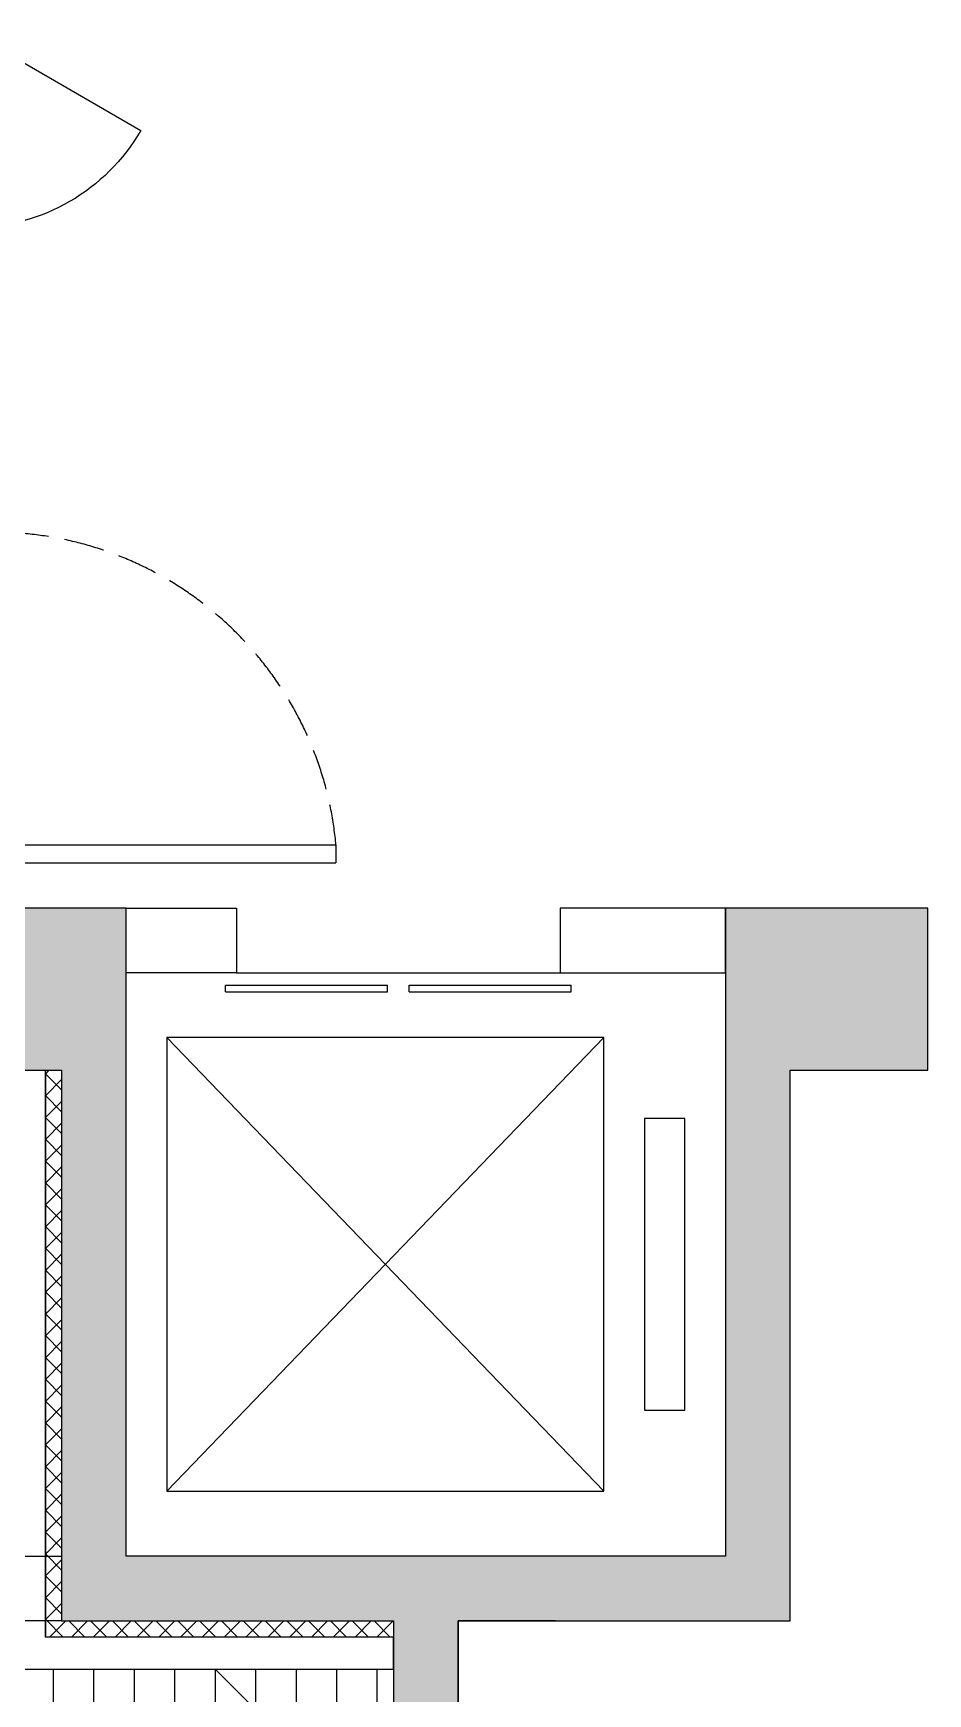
# Model space of a CAD drawing. Header units: millimetres. Extents: x -28014 to 297841, y -81741 to 47579.
# Drawn here: x 89971 to 92733, y -28284 to -23159 of the extents above; entities that cross this region are included whole.
import ezdxf

# ---------------------------------------------------------------- set-up
doc = ezdxf.new("R2010")
doc.units = ezdxf.units.MM
doc.header["$MEASUREMENT"] = 0
doc.linetypes.add('DASH', pattern=[0.35, 0.25, -0.1])
for name, color, linetype in [('A-墙体-砖墙', 4, 'Continuous'), ('A-注释-填充', 8, 'Continuous'), ('AR9-剪力墙（柱）填充', 250, 'Continuous'), ('AR9-剪力墙（柱）线', 6, 'Continuous'), ('AR9-墙线', 160, 'Continuous'), ('AR9-电梯', 14, 'Continuous'), ('FC-地面造型线', 136, 'Continuous'), ('FF-门', 20, 'Continuous'), ('RC-天花轮廓线', 30, 'Continuous')]:
    doc.layers.add(name, color=color, linetype=linetype)

# ---------------------------------------------------------------- blocks, each defined once
blk = doc.blocks.new('$DorLib2D$00000228')
at = {"color": 0}
blk.add_line((0.5, 0), (0, 0.866), dxfattribs=at)
blk.add_arc((0.5, 0), 1, 120, 180, dxfattribs=at)
blk = doc.blocks.new('$DorLib2D$00000127')
at = {"color": 0, "linetype": 'Continuous'}
for p, q in [((-0.0333, 0.7949), (-0.5333, 0.7949)), ((-0.5333, 0.7949), (-0.5333, 0.6904)), ((-0.0333, 0.7949), (-0.0333, 0.6904)), ((0.0333, 0.7949), (0.0333, 0.6904)), ((0.5333, 0.7949), (0.0333, 0.7949)), ((0.5333, 0.7949), (0.5333, 0.6904)), ((-0.0333, 0.6904), (-0.5333, 0.6904)), ((0.5333, 0.6904), (0.0333, 0.6904)), ((0.5, 0.5), (-0.5, 0.5))]:
    blk.add_line(p, q, dxfattribs=at)

msp = doc.modelspace()

# ---------------------------------------------------------------- hatches: boundary and pattern name
at = {"layer": 'AR9-剪力墙（柱）填充'}
msp.add_hatch(color=256, dxfattribs=at).paths.add_polyline_path([(92108.221, -27859.028), (90258.221, -27859.028), (90258.221, -25859.028), (89633.221, -25859.028), (89633.221, -26359.028), (90058.221, -26359.028), (90058.221, -28059.028), (91083.221, -28059.028), (91083.221, -28359.028), (91283.221, -28359.028), (91283.221, -28059.028), (92308.221, -28059.028), (92308.221, -26359.028), (92733.221, -26359.028), (92733.221, -25859.028), (92108.221, -25859.028)])
at = {"layer": 'AR9-剪力墙（柱）填充', "ltscale": 0.01}
h = msp.add_hatch(dxfattribs=at)
h.set_pattern_fill('ANSI37', color=256, scale=30)
h.set_pattern_definition([(45, (-149999.975, -451058.36), (-33.6759605, 33.6759605), []), (135, (-149999.975, -451058.36), (-33.6759605, -33.6759605), [])])
h.paths.add_polyline_path([(91083.221, -28059.028), (91083.221, -28109.028), (90008.221, -28109.028), (90008.221, -26359.028), (90058.221, -26359.028), (90058.221, -28059.028)])
at = {"layer": 'FC-地面造型线'}
h = msp.add_hatch(dxfattribs=at)
h.set_pattern_fill('DOLMIT', color=250, scale=500, angle=90)
h.set_pattern_definition([(90, (82283.22, -31459.03), (-125, 8e-15), []), (135, (82283.22, -31459.03), (-250, -250), [176.777, -353.553])])
h.paths.add_polyline_path([(89908.221, -26359.028), (89633.221, -26359.028), (89633.221, -25859.028), (89633.221, -25859.028), (89633.221, -25759.028), (89733.221, -25759.028), (89733.221, -25709.028), (89793.221, -25709.028), (89833.221, -25719.028), (89833.221, -25759.028), (89733.221, -25759.028), (89733.221, -24659.028), (89833.221, -24659.028), (89833.221, -24699.028), (89793.221, -24699.028), (89793.221, -24709.028), (89733.221, -24709.028), (89733.221, -24659.028), (89633.221, -24659.028), (89633.221, -24109.028), (88633.221, -24109.028), (88633.221, -24309.028), (88673.221, -24309.028), (88673.221, -24759.028), (88633.221, -24759.028), (88633.221, -26359.028), (88356.221, -26359.028), (88311.221, -26359.028), (88311.221, -26370.028), (88306.221, -26370.028), (88313.221, -26359.028), (88313.221, -26299.028), (88313.221, -26239.028), (87553.221, -26239.028), (87553.221, -26299.028), (87553.221, -26359.028), (87560.221, -26359.028), (87547.221, -26359.028), (87510.221, -26359.028), (86733.221, -26359.028), (86633.221, -26359.028), (86633.221, -26259.028), (86733.221, -26259.028), (86733.221, -23459.028), (86433.221, -23459.028), (84633.221, -23459.028), (83833.221, -23459.028), (83833.221, -24259.028), (83833.221, -26259.028), (83983.221, -26259.028), (85183.221, -26259.028), (85733.221, -26259.028), (85733.221, -26359.028), (85183.221, -26359.028), (85183.221, -26959.028), (85063.221, -26959.028), (85063.221, -26379.028), (84103.221, -26379.028), (84103.221, -26936.028), (84103.221, -26979.028), (84094.221, -26979.028), (84083.221, -26979.028), (84023.221, -26979.028), (83963.221, -26979.028), (83963.221, -27739.028), (84023.221, -27739.028), (84083.221, -27739.028), (84098.221, -27739.028), (84103.221, -27739.028), (84103.221, -27782.028), (84103.221, -27859.028), (84133.221, -27859.028), (84133.221, -28059.028), (83983.221, -28059.028), (82283.221, -28059.028), (82283.221, -31459.028), (82483.221, -31459.028), (84883.221, -31459.028), (85083.221, -31459.028), (85083.221, -30859.028), (85083.221, -28059.028), (85033.221, -28059.028), (85033.221, -27859.028), (85283.221, -27859.028), (85283.221, -29559.028), (85283.221, -30859.028), (85583.221, -30859.028), (85783.221, -30859.028), (85783.221, -31059.028), (85783.221, -30859.028), (86683.221, -30859.028), (88183.221, -30859.028), (89183.221, -30859.028), (90683.221, -30859.028), (91083.221, -30859.028), (91083.221, -28359.028), (91083.221, -28209.028), (89908.221, -28209.028)])

# ---------------------------------------------------------------- linework, layer by layer
at = {"layer": 'A-墙体-砖墙'}
msp.add_line((91083.221, -28209.028), (91083.221, -28109.028), dxfattribs=at)
at = {"layer": 'A-注释-填充', "ltscale": 0.01}
msp.add_lwpolyline([(91083.221, -28059.028), (91083.221, -28109.028), (90008.221, -28109.028), (90008.221, -26359.028), (90058.221, -26359.028), (90058.221, -28059.028), (91083.221, -28059.028)], dxfattribs=at)
at = {"layer": 'AR9-剪力墙（柱）线'}
for p, q in [((90258.221, -25859.028), (89633.221, -25859.028)), ((90258.221, -27859.028), (90258.221, -25859.028)), ((92733.221, -25859.028), (92108.221, -25859.028)), ((92108.221, -25859.028), (92108.221, -27859.028)), ((92733.221, -26359.028), (92733.221, -25859.028)), ((89633.221, -26359.028), (90058.221, -26359.028)), ((90058.221, -26359.028), (90058.221, -28059.028)), ((92308.221, -28059.028), (92308.221, -26359.028)), ((92308.221, -26359.028), (92733.221, -26359.028)), ((92108.221, -27859.028), (90258.221, -27859.028)), ((90058.221, -28059.028), (91083.221, -28059.028)), ((91083.221, -28059.028), (91083.221, -28359.028)), ((91283.221, -28359.028), (91283.221, -28059.028)), ((91283.221, -28059.028), (92308.221, -28059.028))]:
    msp.add_line(p, q, dxfattribs=at)
at = {"layer": 'AR9-墙线'}
for p, q in [((90008.221, -26359.028), (90008.221, -28109.028)), ((91283.221, -28059.028), (91283.221, -30859.028)), ((91583.221, -28059.028), (91283.221, -28059.028)), ((91083.221, -28109.028), (90008.221, -28109.028)), ((91083.221, -28209.028), (89908.221, -28209.028))]:
    msp.add_line(p, q, dxfattribs=at)
for points in [[(90598.221, -26059.028), (90258.221, -26059.028), (90258.221, -25859.028), (90598.221, -25859.028)], [(91598.221, -26059.028), (92108.221, -26059.028), (92108.221, -25859.028), (91598.221, -25859.028)]]:
    msp.add_lwpolyline(points, close=True, dxfattribs=at)
at = {"layer": 'AR9-电梯', "ltscale": 0.01}
for p, q in [((91733.221, -26259.028), (90383.221, -26259.028)), ((90383.221, -26259.028), (90383.221, -27659.028)), ((91733.221, -26259.028), (90383.221, -27659.028)), ((90383.221, -26259.028), (91733.221, -27659.028)), ((91733.221, -27659.028), (91733.221, -26259.028)), ((91983.221, -26509.028), (91858.221, -26509.028)), ((91858.221, -26509.028), (91858.221, -27409.028)), ((91983.221, -27409.028), (91983.221, -26509.028)), ((91858.221, -27409.028), (91983.221, -27409.028)), ((90383.221, -27659.028), (91733.221, -27659.028))]:
    msp.add_line(p, q, dxfattribs=at)
at = {"layer": 'FF-门'}
for p, q in [((89833.221, -25664.028), (90905.721, -25664.028)), ((90905.721, -25664.028), (90905.721, -25719.028)), ((89833.221, -25719.028), (90905.721, -25719.028))]:
    msp.add_line(p, q, dxfattribs=at)
at = {"layer": 'FF-门', "color": 8, "linetype": 'DASH', "ltscale": 500}
msp.add_arc((89847.33, -25761.84), 1062.901, 5.280051, 90.741547, dxfattribs=at)
at = {"layer": 'RC-天花轮廓线'}
msp.add_lwpolyline([(85283.221, -27859.028), (90058.221, -27859.028), (90058.221, -28059.028), (85283.221, -28059.028)], close=True, dxfattribs=at)

# ---------------------------------------------------------------- block references
at = {"layer": 'AR9-电梯', "ltscale": 0.01, "xscale": 1000, "yscale": 200, "zscale": 1000, "rotation": 179.9999999999675}
msp.add_blockref('$DorLib2D$00000127', (91098.221, -25959.028), dxfattribs=at)
at = {"layer": 'FF-门', "xscale": -600, "yscale": 600, "zscale": -600, "rotation": 270}
msp.add_blockref('$DorLib2D$00000228', (89783.221, -23459.028), dxfattribs=at)

doc.saveas('drawing.dxf')
